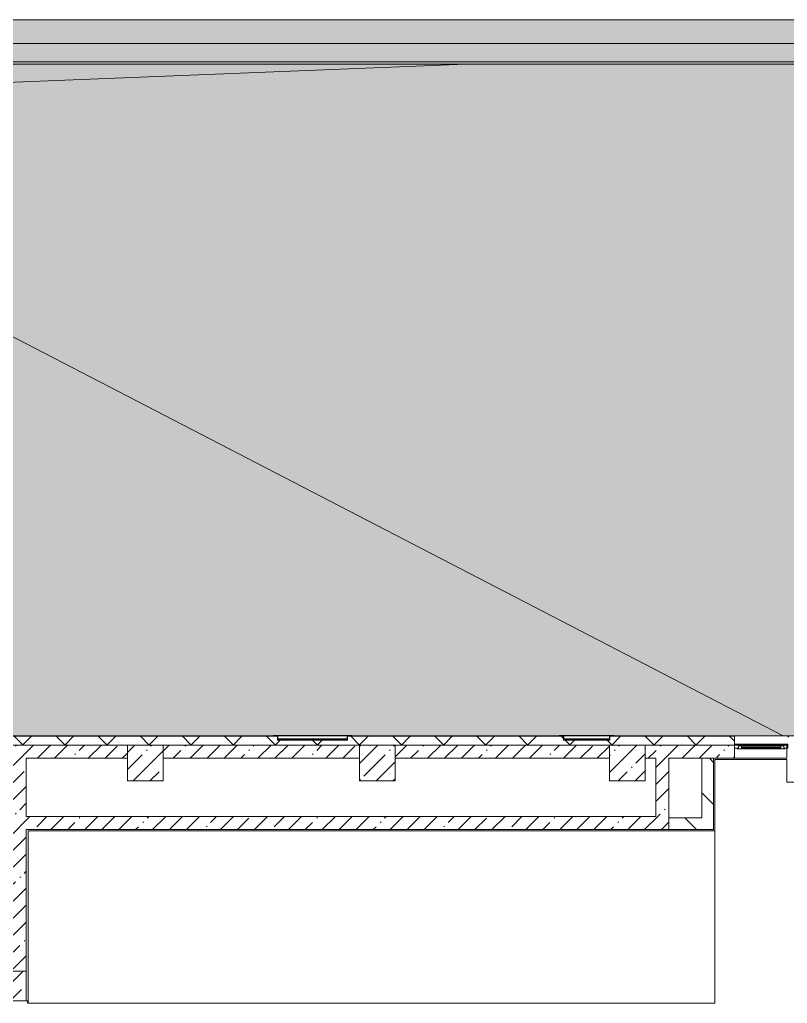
# Model space of a CAD drawing. Header units: millimetres. Extents: x 36059 to 234328, y -8553 to 29000.
# Drawn here: x 127418 to 140318, y 10859 to 27400 of the extents above; entities that cross this region are included whole.
import ezdxf

# ---------------------------------------------------------------- set-up
doc = ezdxf.new("R2010")
doc.units = ezdxf.units.MM
doc.linetypes.add('Осевая', pattern=[31.75, 6.35, -4.7625, 15.875, -4.7625])
for name, color, linetype, lineweight in [('A-DETL-5', 7, 'Continuous', 5), ('A-GENM', 7, 'Continuous', 5), ('A-GLAZ-2', 7, 'Continuous', 5), ('A-WALL', 7, 'Continuous', 9), ('A-WALL-3', 7, 'Continuous', 5), ('I-WALL-4', 7, 'Continuous', 5), ('S-COLS-3', 7, 'Continuous', 5), ('Оси', 7, 'Continuous', 9), ('Оси-2', 7, 'Осевая', 9)]:
    doc.layers.add(name, color=color, linetype=linetype, lineweight=lineweight)
doc.layers.add('A-DETL-GENF-2', color=7, linetype='Continuous', lineweight=9, true_color=0xc0c0c0, transparency=0.4)
for name, color, linetype, lineweight, true_color in [('A-FLOR-1', 7, 'Continuous', 5, 0xb7b7b7), ('A-FLOR-2', 7, 'Continuous', 5, 0xaaaaaa), ('A-GENM-1', 7, 'Continuous', 5, 0x737373), ('A-WALL-4', 7, 'Continuous', 5, 0x737373)]:
    doc.layers.add(name, color=color, linetype=linetype, lineweight=lineweight, true_color=true_color)
pattern_1 = [(45, (107317.9, 0), (-285.123, 285.123), []), (45, (107603, 0), (-285.123, 285.123), [504.031, -100.806, 16.764, -84.042])]
pattern_2 = [(135, (107317.9, 0), (-353.5534, -353.5534), [])]

# ---------------------------------------------------------------- blocks, each defined once
blk = doc.blocks.new('BSC_Колонна _Прямоугольная - 600х600-V74-3_10_2_птичка')
at = {"layer": 'S-COLS-3'}
h = blk.add_hatch(dxfattribs=at)
h.set_pattern_fill('FP_103', color=256, style=0, pattern_type=2)
h.set_pattern_definition([(45, (-26110, -14900), (-285.123, 285.123), []), (45, (-25824.88, -14900), (-285.123, 285.123), [504.031, -100.806, 16.764, -84.042])])
h.paths.add_polyline_path([(-300, -300), (300, -300), (300, 300), (-300, 300), (-300, -208)])
for p, q in [((300, 300), (-300, 300)), ((-300, 300), (-300, -300)), ((300, -300), (300, 300)), ((-300, -300), (300, -300))]:
    blk.add_line(p, q, dxfattribs=at)
blk = doc.blocks.new('парапет1 - парапет-18629556-3_10_2_птичка')
at = {"layer": 'A-GENM'}
blk.add_line((-2411, 27400), (33928, 27400), dxfattribs=at)
at = {"layer": 'A-GENM-1'}
for p, q in [((33219, 26691), (-1702, 26691)), ((-1665, 26654), (33182, 26654))]:
    blk.add_line(p, q, dxfattribs=at)
blk = doc.blocks.new('BSC_Колонна _Прямоугольная - 500х500-V110-3_10_2_птичка')
at = {"layer": 'S-COLS-3'}
h = blk.add_hatch(dxfattribs=at)
h.set_pattern_fill('FP_144', color=256, style=0, pattern_type=2)
h.set_pattern_definition([(45, (-19960, -11150), (-285.123, 285.123), []), (45, (-19674.88, -11150), (-285.123, 285.123), [504.031, -100.806, 16.764, -84.042])])
h.paths.add_polyline_path([(-250, -250), (250, -250), (250, 250), (-250, 250), (-250, 71)])
for p, q in [((250, 250), (-250, 250)), ((-250, 250), (-250, -250)), ((250, -250), (250, 250)), ((-250, -250), (250, -250))]:
    blk.add_line(p, q, dxfattribs=at)
blk = doc.blocks.new('BSC_Колонна _Прямоугольная - 600х600-V111-3_10_2_птичка')
at = {"layer": 'S-COLS-3'}
h = blk.add_hatch(dxfattribs=at)
h.set_pattern_fill('FP_145', color=256, style=0, pattern_type=2)
h.set_pattern_definition([(45, (-30310, -14900), (-285.123, 285.123), []), (45, (-30024.88, -14900), (-285.123, 285.123), [504.031, -100.806, 16.764, -84.042])])
h.paths.add_polyline_path([(-300, -300), (300, -300), (300, 300), (-300, 300), (-300, -208)])
for p, q in [((300, 300), (-300, 300)), ((-300, 300), (-300, -300)), ((300, -300), (300, 300)), ((-300, -300), (300, -300))]:
    blk.add_line(p, q, dxfattribs=at)
blk = doc.blocks.new('BSC_Колонна _Прямоугольная - 600х600-V173-3_10_2_птичка')
at = {"layer": 'S-COLS-3'}
h = blk.add_hatch(dxfattribs=at)
h.set_pattern_fill('FP_168', color=256, style=0, pattern_type=2)
h.set_pattern_definition([(45, (-22210, -14900), (-285.123, 285.123), []), (45, (-21924.88, -14900), (-285.123, 285.123), [504.031, -100.806, 16.764, -84.042])])
h.paths.add_polyline_path([(-300, -300), (300, -300), (300, 300), (-300, 300)])
for p, q in [((300, 300), (-300, 300)), ((-300, 300), (-300, -300)), ((300, -300), (300, 300)), ((-300, -300), (300, -300))]:
    blk.add_line(p, q, dxfattribs=at)
blk = doc.blocks.new('120_Окно_СКБ_1Ст - 120_Окно_СКБ_1Ст_900х2500_h_-20705657-3_10_2_птичка')
at = {"layer": 'A-GLAZ-2'}
for p, q in [((-450, -127), (-450, -57)), ((-450, -57), (-380, -57)), ((450, -57), (-450, -57)), ((-380, -127), (-450, -127)), ((-450, -127), (-400, -127)), ((-380, -127), (-400, -127)), ((-400, -127), (-400, -137)), ((-400, -137), (400, -137)), ((400, -137), (-400, -137)), ((-380, -57), (-380, -127)), ((380, -87), (-380, -87)), ((-380, -87), (-380, -127)), ((-330, -137), (-330, -87)), ((-330, -107), (330, -107)), ((330, -117), (-330, -117)), ((330, -137), (330, -87)), ((380, -127), (380, -57)), ((380, -57), (450, -57)), ((380, -127), (380, -87)), ((450, -127), (380, -127)), ((400, -127), (380, -127)), ((400, -127), (450, -127)), ((400, -137), (400, -127)), ((450, -57), (450, -127))]:
    blk.add_line(p, q, dxfattribs=at)
blk = doc.blocks.new('Уголок вложенный - Уголок вложенный-23831105-3_10_2_птичка')
at = {"layer": 'A-GENM'}
for p, q in [((29237, 15288), (29237, 15349)), ((29244, 15285), (29240, 15285)), ((29244, 15358), (29244, 15285))]:
    blk.add_line(p, q, dxfattribs=at)
at = {"layer": 'A-GENM', "flags": 128}
for points in [[(29237, 15349), (29237, 15351), (29236, 15353), (29235, 15355), (29234, 15356), (29232, 15357), (29230, 15358), (29228, 15358)], [(29240, 15285), (29239, 15285), (29239, 15285), (29238, 15286), (29238, 15286), (29237, 15287), (29237, 15287), (29237, 15288)]]:
    blk.add_lwpolyline(points, dxfattribs=at)
at = {"layer": 'A-GENM-1'}
for p, q in [((29164, 15365), (29244, 15365)), ((29164, 15361), (29164, 15365)), ((29228, 15358), (29167, 15358)), ((29244, 15365), (29244, 15358))]:
    blk.add_line(p, q, dxfattribs=at)
at = {"layer": 'A-GENM-1', "flags": 128}
blk.add_lwpolyline([(29167, 15358), (29166, 15358), (29166, 15358), (29165, 15359), (29165, 15359), (29164, 15360), (29164, 15360), (29164, 15361)], dxfattribs=at)
blk = doc.blocks.new('Уголок вложенный - Уголок вложенный-V189-3_10_2_птичка')
at = {"layer": 'A-GENM'}
for p, q in [((30010, 15285), (30010, 15358)), ((30014, 15285), (30010, 15285)), ((30017, 15349), (30017, 15288))]:
    blk.add_line(p, q, dxfattribs=at)
at = {"layer": 'A-GENM', "flags": 128}
for points in [[(30017, 15288), (30017, 15287), (30017, 15287), (30016, 15286), (30016, 15286), (30015, 15285), (30015, 15285), (30014, 15285)], [(30026, 15358), (30024, 15358), (30022, 15357), (30020, 15356), (30019, 15355), (30018, 15353), (30017, 15351), (30017, 15349)]]:
    blk.add_lwpolyline(points, dxfattribs=at)
at = {"layer": 'A-GENM-1'}
for p, q in [((30010, 15365), (30090, 15365)), ((30010, 15358), (30010, 15365)), ((30087, 15358), (30026, 15358)), ((30090, 15365), (30090, 15361))]:
    blk.add_line(p, q, dxfattribs=at)
at = {"layer": 'A-GENM-1', "flags": 128}
blk.add_lwpolyline([(30090, 15361), (30090, 15360), (30090, 15360), (30089, 15359), (30089, 15359), (30088, 15358), (30088, 15358), (30087, 15358)], dxfattribs=at)
blk = doc.blocks.new('Уголок вложенный - Уголок вложенный-V190-3_10_2_птичка')
at = {"layer": 'A-GENM'}
blk.add_line((30010, 15285), (29244, 15285), dxfattribs=at)
at = {"layer": 'A-GENM', "flags": 128}
for points in [[(29237, 15349), (29237, 15351), (29236, 15353), (29235, 15355), (29234, 15356), (29232, 15357), (29230, 15358), (29228, 15358)], [(30026, 15358), (30024, 15358), (30022, 15357), (30020, 15356), (30019, 15355), (30018, 15353), (30017, 15351), (30017, 15349)]]:
    blk.add_lwpolyline(points, dxfattribs=at)
at = {"layer": 'A-GENM-1'}
blk.add_line((29244, 15365), (30010, 15365), dxfattribs=at)
blk = doc.blocks.new('Полоса с поворотом - Полоса с поворотом-23831239-3_10_2_птичка')
at = {"layer": 'A-GENM'}
for p, q in [((25603, 15306), (24437, 15306)), ((24437, 15298), (25603, 15298))]:
    blk.add_line(p, q, dxfattribs=at)
at = {"layer": 'A-GENM-1'}
blk.add_line((24437, 15363), (25603, 15363), dxfattribs=at)
blk = doc.blocks.new('Уголок вложенный - Уголок вложенный-23831240-3_10_2_птичка')
at = {"layer": 'A-GENM'}
blk.add_line((25603, 15285), (24437, 15285), dxfattribs=at)
at = {"layer": 'A-GENM', "flags": 128}
for points in [[(24430, 15349), (24430, 15351), (24429, 15353), (24428, 15355), (24427, 15356), (24425, 15357), (24423, 15358), (24421, 15358)], [(25619, 15358), (25617, 15358), (25615, 15357), (25614, 15356), (25612, 15355), (25611, 15353), (25610, 15351), (25610, 15349)]]:
    blk.add_lwpolyline(points, dxfattribs=at)
at = {"layer": 'A-GENM-1'}
blk.add_line((24437, 15365), (25603, 15365), dxfattribs=at)
blk = doc.blocks.new('Полоса с поворотом - Полоса с поворотом-23831104-3_10_2_птичка')
at = {"layer": 'A-GENM'}
for p, q in [((19783, 15306), (19017, 15306)), ((19017, 15298), (19783, 15298))]:
    blk.add_line(p, q, dxfattribs=at)
at = {"layer": 'A-GENM-1'}
blk.add_line((19017, 15363), (19783, 15363), dxfattribs=at)

msp = doc.modelspace()

# ---------------------------------------------------------------- hatches: boundary and pattern name
at = {"layer": 'A-DETL-GENF-2'}
msp.add_hatch(color=256, dxfattribs=at).paths.add_polyline_path([(106390.1, 14774.9), (107049.9, 14774.9), (107049.9, 15358), (146077.9, 15358), (146077.9, 23888.3), (141246, 23888.3), (141246, 27398.1), (104908.8, 27398.1), (104908.8, 14774.9), (105924, 14774.9)])
at = {"layer": 'A-WALL-3'}
h = msp.add_hatch(dxfattribs=at)
h.set_pattern_fill('FP_109', color=256, style=0, pattern_type=2)
h.set_pattern_definition([(45, (107317.9, 0), (-353.5534, 353.5534), []), (135, (107317.9, 0), (-353.5534, -353.5534), [])])
h.paths.add_polyline_path([(134356.3, 15200), (139427.9, 15200), (139427.9, 15350), (137334.9, 15349), (137334.9, 15288), (137327.9, 15285), (136554.9, 15288), (136554.9, 15350), (132928.1, 15349), (132928.1, 15288), (132921.1, 15285), (131748.1, 15288), (131748.1, 15350), (127107.9, 15349), (127107.9, 15288), (127100.9, 15285), (126327.9, 15288), (126327.9, 15350), (122100.9, 15349), (122100.9, 15288), (122093.9, 15285), (121920.9, 15288), (121920.7, 15350), (120177.9, 15350), (120177.9, 15200), (133727.9, 15200)])
h.paths.add_polyline_path([(145628, 15200), (145628, 15350), (145127.9, 15350), (145127.9, 15200), (145542.7, 15200)])
h.paths.add_polyline_path([(141977.9, 15200), (142727.9, 15200), (142727.9, 15350), (141977.9, 15350)])
h.paths.add_polyline_path([(140927.9, 15200), (141077.9, 15200), (141077.9, 15350), (140927.9, 15350), (140927.9, 15270.2)])
h.paths.add_polyline_path([(116477.9, 15200), (117077.9, 15200), (117077.9, 15350), (116477.9, 15350)])
h.paths.add_polyline_path([(113847.8, 15200), (114077.9, 15200), (114077.9, 15350), (107357.9, 15350), (107357.9, 15293), (107207.9, 15293), (107207.9, 15200), (113477.9, 15200)])
h.paths.add_polyline_path([(115577.9, 15200), (115577.9, 15350), (114977.9, 15350), (114977.9, 15200)])
h.paths.add_polyline_path([(140327.9, 15200), (140557.9, 15200), (140552.9, 15350), (140327.9, 15350), (140327.9, 15270.2)])
at = {"layer": 'I-WALL-4'}
h = msp.add_hatch(dxfattribs=at)
h.set_pattern_fill('FP_105', color=256, style=0, pattern_type=2)
h.set_pattern_definition(pattern_1)
h.paths.add_polyline_path([(139427.9, 14980), (139427.9, 15200), (137927.9, 15200), (137927.9, 14980), (139079.1, 14980)])
h.paths.add_polyline_path([(122127.9, 14980), (125428.1, 14980), (125428.1, 15200), (121627.9, 15200), (121627.9, 14980)])
h.paths.add_polyline_path([(137327.9, 14980), (137327.9, 15200), (133727.9, 15200), (133727.9, 14980), (137152.9, 14980)])
h.paths.add_polyline_path([(133127.9, 14980), (133127.9, 15200), (129827.9, 15200), (129827.9, 14980), (132491.8, 14980)])
h.paths.add_polyline_path([(126028.1, 14980), (129227.9, 14980), (129227.9, 15200), (126028.1, 15200)])
h = msp.add_hatch(dxfattribs=at)
h.set_pattern_fill('FP_105', color=256, style=0, pattern_type=2)
h.set_pattern_definition(pattern_1)
h.paths.add_polyline_path([(127527.9, 11400), (127527.9, 14980), (127307.9, 14980), (127307.9, 11400)])
h = msp.add_hatch(dxfattribs=at)
h.set_pattern_fill('FP_105', color=256, style=0, pattern_type=2)
h.set_pattern_definition(pattern_1)
h.paths.add_polyline_path([(138327.9, 14000), (138327.9, 14980), (138107.9, 14980), (138107.9, 14000)])
h = msp.add_hatch(dxfattribs=at)
h.set_pattern_fill('FP_108', color=256, style=0, pattern_type=2)
h.set_pattern_definition(pattern_2)
h.paths.add_polyline_path([(139079.1, 13980), (139079.1, 14980), (138879.1, 14980), (138879.1, 13980)])
h = msp.add_hatch(dxfattribs=at)
h.set_pattern_fill('FP_105', color=256, style=0, pattern_type=2)
h.set_pattern_definition(pattern_1)
h.paths.add_polyline_path([(138327.9, 13780), (138327.9, 14000), (127527.9, 14000), (127527.9, 13780), (138085.1, 13780)])
h = msp.add_hatch(dxfattribs=at)
h.set_pattern_fill('FP_108', color=256, style=0, pattern_type=2)
h.set_pattern_definition(pattern_2)
h.paths.add_polyline_path([(138327.9, 13780), (139079.1, 13780), (139079.1, 13980), (138327.9, 13980)])

# ---------------------------------------------------------------- linework, layer by layer
at = {"layer": 'A-DETL-5'}
for p, q in [((141246, 27398.1), (104908.8, 27398.1)), ((107049.9, 15358), (145628, 15358))]:
    msp.add_line(p, q, dxfattribs=at)
at = {"layer": 'A-FLOR-1'}
for p, q in [((134914.3, 26653.6), (121877.9, 26130)), ((140246.1, 15358), (121877.9, 24880))]:
    msp.add_line(p, q, dxfattribs=at)
at = {"layer": 'A-FLOR-2'}
for p, q in [((140307.9, 14960), (139099.1, 14960)), ((139099.1, 14960), (139099.1, 10859)), ((140307.9, 14580), (140307.9, 14960)), ((140947.9, 14580), (140307.9, 14580)), ((139100.1, 13759), (127560.1, 13759)), ((127560.1, 13759), (127560.1, 10859)), ((139100.1, 10859), (139100.1, 13759)), ((127548.9, 10900), (127527.9, 10900)), ((127548.9, 10859), (127548.9, 10900)), ((127548.9, 10859), (139100.1, 10859))]:
    msp.add_line(p, q, dxfattribs=at)
at = {"layer": 'A-WALL'}
for p, q in [((131749.9, 15353), (127106.1, 15353)), ((131748.6, 15350), (127107.5, 15350)), ((136556.6, 15353), (132926.4, 15353)), ((136555.3, 15350), (132927.7, 15350)), ((139427.9, 15353), (137333.1, 15353)), ((139427.9, 15350), (137334.5, 15350)), ((129227.9, 15200), (126028.1, 15200)), ((133127.9, 15200), (129827.9, 15200)), ((137327.9, 15200), (133727.9, 15200)), ((139427.9, 15200), (137927.9, 15200)), ((139079.1, 14980), (138879.1, 14980))]:
    msp.add_line(p, q, dxfattribs=at)
at = {"layer": 'A-WALL-3'}
for p, q in [((139427.9, 15200), (139427.9, 15358)), ((121627.9, 15200), (129227.9, 15200)), ((129827.9, 15200), (133127.9, 15200)), ((133727.9, 15200), (137327.9, 15200)), ((137927.9, 15200), (140327.9, 15200))]:
    msp.add_line(p, q, dxfattribs=at)
at = {"layer": 'A-WALL-4'}
for p, q in [((131678.1, 15358), (127177.9, 15358)), ((131752.1, 15358), (131739.1, 15358)), ((132937.1, 15358), (132924.2, 15358)), ((136484.9, 15358), (132998.1, 15358)), ((136558.8, 15358), (136545.9, 15358)), ((137343.9, 15358), (137331, 15358)), ((140550.9, 15358), (137404.9, 15358))]:
    msp.add_line(p, q, dxfattribs=at)
at = {"layer": 'I-WALL-4'}
for p, q in [((139427.9, 14980), (139427.9, 15200)), ((140307.9, 14980), (140307.9, 15200)), ((127527.9, 14000), (127527.9, 14980)), ((127527.9, 14980), (129227.9, 14980)), ((129827.9, 14980), (133127.9, 14980)), ((133727.9, 14980), (137327.9, 14980)), ((137927.9, 14980), (138107.9, 14980)), ((138107.9, 14980), (138107.9, 14000)), ((138327.9, 14980), (138879.1, 14980)), ((138327.9, 13780), (138327.9, 14980)), ((138879.1, 14980), (138879.1, 13980)), ((139079.1, 13780), (139079.1, 14980)), ((140307.9, 14980), (139079.1, 14980)), ((138107.9, 14000), (127527.9, 14000)), ((138879.1, 13980), (138327.9, 13980)), ((127527.9, 11400), (127527.9, 13780)), ((127527.9, 13780), (139079.1, 13780))]:
    msp.add_line(p, q, dxfattribs=at)
at = {"layer": 'Оси'}
msp.add_line((128727.9, 27000), (141227.9, 27000), dxfattribs=at)
at = {"layer": 'Оси-2'}
msp.add_line((115193.6, 27000), (128727.9, 27000), dxfattribs=at)

# ---------------------------------------------------------------- block references
at = {"layer": 'A-GENM'}
for name, p in [('парапет1 - парапет-18629556-3_10_2_птичка', (107317.9, 0)), ('Уголок вложенный - Уголок вложенный-23831105-3_10_2_птичка', (102511.1, 0)), ('Уголок вложенный - Уголок вложенный-23831240-3_10_2_птичка', (107317.9, 0)), ('Уголок вложенный - Уголок вложенный-V189-3_10_2_птичка', (102911.1, 0)), ('Уголок вложенный - Уголок вложенный-23831105-3_10_2_птичка', (107317.9, 0)), ('Уголок вложенный - Уголок вложенный-V190-3_10_2_птичка', (107317.9, 0)), ('Уголок вложенный - Уголок вложенный-V189-3_10_2_птичка', (107317.9, 0))]:
    msp.add_blockref(name, p, dxfattribs=at)
at = {"layer": 'A-GENM-1'}
for name, p in [('Полоса с поворотом - Полоса с поворотом-23831239-3_10_2_птичка', (107317.9, 0)), ('Полоса с поворотом - Полоса с поворотом-23831104-3_10_2_птичка', (117544.9, 0))]:
    msp.add_blockref(name, p, dxfattribs=at)
at = {"layer": 'A-GLAZ-2'}
msp.add_blockref('120_Окно_СКБ_1Ст - 120_Окно_СКБ_1Ст_900х2500_h_-20705657-3_10_2_птичка', (139877.9, 15275), dxfattribs=at)
at = {"layer": 'S-COLS-3'}
for name, p in [('BSC_Колонна _Прямоугольная - 600х600-V173-3_10_2_птичка', (129527.9, 14900)), ('BSC_Колонна _Прямоугольная - 600х600-V74-3_10_2_птичка', (133427.9, 14900)), ('BSC_Колонна _Прямоугольная - 600х600-V111-3_10_2_птичка', (137627.9, 14900)), ('BSC_Колонна _Прямоугольная - 500х500-V110-3_10_2_птичка', (127277.9, 11150))]:
    msp.add_blockref(name, p, dxfattribs=at)

doc.saveas('drawing.dxf')
